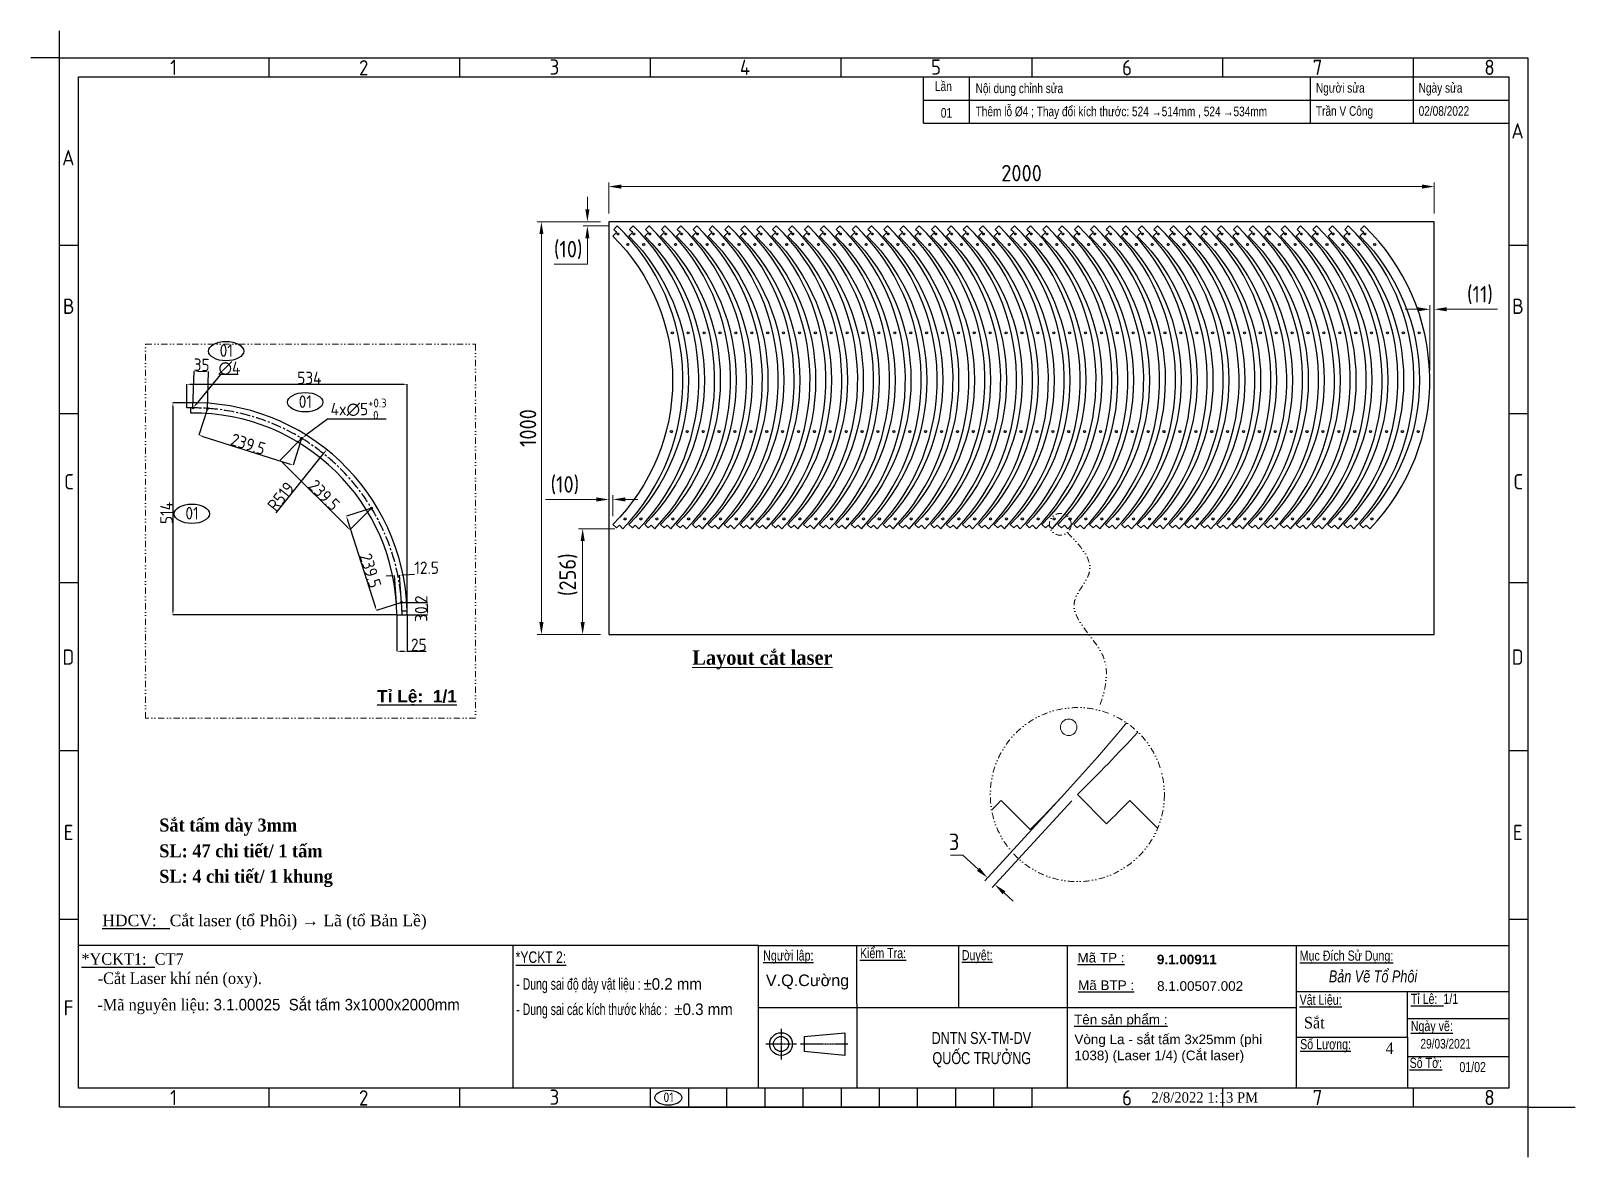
# Model space of a CAD drawing. Header units: millimetres. Extents: x -127318 to -46279, y 54276 to 57025.
# Drawn here: x -86506 to -82765, y 54276 to 57005 of the extents above; entities that cross this region are included whole.
import ezdxf

# ---------------------------------------------------------------- set-up
doc = ezdxf.new("R2010")
doc.units = ezdxf.units.MM
doc.header["$PDMODE"] = 2
for name, pattern in [('CENTER', [2, 1.25, -0.25, 0.25, -0.25]), ('CENTERX2', [4, 2.5, -0.5, 0.5, -0.5]), ('CONTPVMNIL', [0]), ('DIVIDE', [1.25, 0.5, -0.25, 0, -0.25, 0, -0.25])]:
    doc.linetypes.add(name, pattern=pattern)
doc.layers.get('0').update_dxf_attribs({"linetype": 'CONTPVMNIL'})
doc.layers.get('DEFPOINTS').update_dxf_attribs({"color": 6})
for name, color, linetype in [('CENTER', 1, 'CENTERX2'), ('FRAME050', 6, 'Continuous'), ('MAIN', 7, 'Continuous')]:
    doc.layers.add(name, color=color, linetype=linetype)
doc.layers.add('D KT', color=4, linetype='Continuous', lineweight=18)
doc.layers.add('d tam', color=2, linetype='CENTER', lineweight=9)
doc.styles.add('ISOCP', font='isocp')
doc.styles.add('Kich thuoc', font='isocp.shx', dxfattribs={"width": 0.78})
doc.styles.add('SLDTEXTSTYLE0', font='timesi.ttf', dxfattribs={"width": 0.933, "bigfont": 'bigfont'})
doc.styles.add('SLDTEXTSTYLE3', font='TXT', dxfattribs={"width": 0.65, "bigfont": 'bigfont'})
doc.styles.get("Standard").update_dxf_attribs({"font": 'isocp.shx'})
doc.styles.add('style1', font='arial.ttf', dxfattribs={"width": 0.75})
doc.dimstyles.new('dim 20', dxfattribs={"dimscale": 20, "dimtxt": 2.5, "dimasz": 1.5, "dimexe": 0.5, "dimexo": 1, "dimtad": 1, "dimtoh": 1, "dimtxsty": 'ISOCP', "dimcen": 0, "dimclrd": 3, "dimclre": 3, "dimclrt": 7, "dimadec": 0, "dimazin": 0, "dimtfac": 1, "dimtix": 1, "dimtofl": 0, "dimtmove": 0, "dimatfit": 3, "dimfxl": 1, "dimlwd": 5, "dimlwe": 5, "dimarcsym": 0})
doc.dimstyles.new('Dim20$0', dxfattribs={"dimtxt": 20, "dimasz": 10, "dimexe": 0, "dimexo": 0, "dimgap": 0.6, "dimtad": 1, "dimtoh": 1, "dimdsep": 46, "dimtxsty": 'ISOCP', "dimcen": 0, "dimclrd": 3, "dimclre": 3, "dimclrt": 7, "dimadec": 3, "dimazin": 2, "dimtp": 0.05, "dimtm": 0.05, "dimtfac": 0.7, "dimtofl": 0, "dimtmove": 0, "dimatfit": 3, "dimfxl": 1, "dimtolj": 1, "dimarcsym": 0})
doc.dimstyles.new('Dim20$3', dxfattribs={"dimtxt": 20, "dimasz": 10, "dimexe": 0, "dimexo": 0, "dimgap": 0.6, "dimtad": 1, "dimtoh": 1, "dimdsep": 46, "dimtxsty": 'ISOCP', "dimcen": 0, "dimclrd": 3, "dimclre": 3, "dimclrt": 7, "dimadec": 3, "dimazin": 2, "dimtp": 0.05, "dimtm": 0.05, "dimtfac": 0.7, "dimtofl": 0, "dimtmove": 0, "dimatfit": 3, "dimfxl": 1, "dimtolj": 1, "dimarcsym": 0})
doc.dimstyles.new('Dim20$4', dxfattribs={"dimtxt": 20, "dimasz": 10, "dimexe": 0, "dimexo": 0, "dimgap": 0.6, "dimtad": 1, "dimtoh": 1, "dimdsep": 46, "dimtxsty": 'ISOCP', "dimcen": 0, "dimclrd": 3, "dimclre": 3, "dimclrt": 7, "dimadec": 3, "dimazin": 2, "dimtp": 0.05, "dimtm": 0.05, "dimtfac": 0.7, "dimtofl": 0, "dimtmove": 0, "dimatfit": 3, "dimfxl": 1, "dimtolj": 1, "dimarcsym": 0})

# ---------------------------------------------------------------- blocks, each defined once
blk = doc.blocks.new('khung moi')
at = {"layer": 'FRAME050'}
for p, q in [((-261.36, 221.36), (-261.36, 225.32)), ((-221.76, 221.36), (-221.76, 225.32)), ((-182.16, 221.36), (-182.16, 225.32)), ((-142.56, 221.36), (-142.56, 225.32)), ((-102.96, 221.36), (-102.96, 225.32)), ((-63.36, 221.36), (-63.36, 225.32)), ((-23.76, 221.36), (-23.76, 225.32)), ((-300.96, 186.36), (-304.92, 186.36)), ((0, 186.36), (-3.96, 186.36)), ((-300.96, 151.36), (-304.92, 151.36)), ((0, 151.36), (-3.96, 151.36)), ((-304.92, 116.36), (-300.96, 116.36)), ((-3.96, 116.36), (0, 116.36)), ((-300.96, 81.36), (-304.92, 81.36)), ((0, 81.36), (-3.96, 81.36)), ((-300.96, 46.36), (-304.92, 46.36)), ((0, 46.36), (-3.96, 46.36)), ((-261.36, 7.4), (-261.36, 11.36)), ((-221.76, 7.4), (-221.76, 11.36)), ((-182.16, 7.4), (-182.16, 11.36)), ((-174.24, 7.4), (-174.24, 11.36)), ((-166.32, 7.4), (-166.32, 11.36)), ((-158.4, 7.4), (-158.4, 11.36)), ((-150.48, 7.4), (-150.48, 11.36)), ((-142.56, 11.36), (-142.56, 7.4)), ((-134.64, 7.4), (-134.64, 11.36)), ((-126.72, 7.4), (-126.72, 11.36)), ((-118.8, 7.4), (-118.8, 11.36)), ((-110.88, 7.4), (-110.88, 11.36)), ((-102.96, 7.4), (-102.96, 11.36)), ((-63.36, 7.4), (-63.36, 11.36)), ((-23.76, 7.4), (-23.76, 11.36)), ((-182.16, 7.4), (-102.96, 7.4))]:
    blk.add_line(p, q, dxfattribs=at)
at = {"layer": 'MAIN'}
for p, q in [((-304.92, 225.32), (-304.92, 230.92)), ((-304.92, 225.32), (-310.86, 225.32)), ((0, 7.4), (9.82, 7.4)), ((0, 7.4), (0, -3))]:
    blk.add_line(p, q, dxfattribs=at)
at = {"layer": 'MAIN', "color": 7, "linetype": 'Continuous'}
blk.add_lwpolyline([(-300.96, 221.36), (-3.96, 221.36), (-3.96, 11.36), (-300.96, 11.36)], close=True, dxfattribs=at)
at = {"layer": 'FRAME050', "style": 'ISOCP'}
for s, p in [('1', (-281.95, 221.76)), ('2', (-242.72, 221.68)), ('3', (-203.13, 221.83)), ('4', (-163.63, 221.76)), ('5', (-123.93, 221.83)), ('6', (-84.25, 221.69)), ('7', (-44.67, 221.76)), ('8', (-9.03, 221.76)), ('A', (-3.41, 208.57)), ('A', (-304.37, 203)), ('B', (-304.21, 172.14)), ('B', (-3.25, 172.14)), ('C', (-303.97, 135.71)), ('C', (-3.01, 135.71)), ('D', (-304.3, 99.28)), ('D', (-3.34, 99.28)), ('E', (-304.05, 62.84)), ('E', (-3.09, 62.84)), ('F', (-304.05, 26.41)), ('1', (-281.95, 7.8)), ('2', (-242.72, 7.72)), ('3', (-203.13, 7.87)), ('6', (-84.25, 7.73)), ('7', (-44.67, 7.8)), ('8', (-9.03, 7.8))]:
    blk.add_text(s, height=3.17, dxfattribs=at).set_placement(p)
blk = doc.blocks.new('yuiyu')
at = {"layer": 'D KT', "style": 'Kich thuoc', "width": 0.75}
blk.add_attdef('STT', (-17957.6, 19159.1), '', height=2.5, dxfattribs=at)
blk = doc.blocks.new('*D678')
at = {"layer": 'D KT', "color": 3, "lineweight": 5, "ltscale": 3, "transparency": 16777216}
for p, q in [((-85126.2, 56542.4), (-85279.5, 56542.4)), ((-85269.5, 56512.4), (-85269.5, 55572.4)), ((-85126.2, 55542.4), (-85279.5, 55542.4))]:
    blk.add_line(p, q, dxfattribs=at)
at = {"layer": 'D KT', "color": 3, "ltscale": 3, "transparency": 16777216}
for points in [[(-85274.5, 56512.4), (-85264.5, 56512.4), (-85269.5, 56542.4)], [(-85274.5, 55572.4), (-85264.5, 55572.4), (-85269.5, 55542.4)]]:
    blk.add_solid(points, dxfattribs=at)
at = {"layer": 'DEFPOINTS', "color": 0, "ltscale": 3, "transparency": 16777216}
for p in [(-85106.2, 56542.4), (-85269.5, 55542.4), (-85106.2, 55542.4)]:
    blk.add_point(p, dxfattribs=at)
at = {"layer": 'D KT', "color": 7, "ltscale": 3, "transparency": 16777216, "insert": (-85302, 56042.4), "char_height": 40, "attachment_point": 5, "rotation": 90, "style": 'ISOCP'}
blk.add_mtext('1000', dxfattribs=at)
blk = doc.blocks.new('*D673')
at = {"layer": 'D KT', "color": 3, "lineweight": 5, "ltscale": 3, "transparency": 16777216}
for p, q in [((-85106.2, 56562.4), (-85106.2, 56637.6)), ((-85076.2, 56627.6), (-83136.2, 56627.6)), ((-83106.2, 56562.4), (-83106.2, 56637.6))]:
    blk.add_line(p, q, dxfattribs=at)
at = {"layer": 'D KT', "color": 3, "ltscale": 3, "transparency": 16777216}
for points in [[(-85076.2, 56632.6), (-85076.2, 56622.6), (-85106.2, 56627.6)], [(-83136.2, 56632.6), (-83136.2, 56622.6), (-83106.2, 56627.6)]]:
    blk.add_solid(points, dxfattribs=at)
at = {"layer": 'DEFPOINTS', "color": 0, "ltscale": 3, "transparency": 16777216}
for p in [(-83106.2, 56627.6), (-85106.2, 56542.4), (-83106.2, 56542.4)]:
    blk.add_point(p, dxfattribs=at)
at = {"layer": 'D KT', "color": 7, "ltscale": 3, "transparency": 16777216, "insert": (-84106.2, 56660.1), "char_height": 40, "attachment_point": 5, "style": 'ISOCP'}
blk.add_mtext('2000', dxfattribs=at)
blk = doc.blocks.new('*D674')
at = {"color": 3, "lineweight": 5, "transparency": 16777216}
for p, q in [((-85136.2, 55869.4), (-85259.2, 55869.4)), ((-85106.2, 55819.9), (-85106.2, 55879.4)), ((-85096.2, 55829.2), (-85096.2, 55879.4)), ((-85066.2, 55869.4), (-85036.2, 55869.4))]:
    blk.add_line(p, q, dxfattribs=at)
at = {"color": 3, "transparency": 16777216}
for points in [[(-85136.2, 55874.4), (-85136.2, 55864.4), (-85106.2, 55869.4)], [(-85066.2, 55874.4), (-85066.2, 55864.4), (-85096.2, 55869.4)]]:
    blk.add_solid(points, dxfattribs=at)
at = {"layer": 'DEFPOINTS', "color": 0, "transparency": 16777216}
for p in [(-85096.2, 55869.4), (-85106.2, 55799.9), (-85096.2, 55809.2, 0)]:
    blk.add_point(p, dxfattribs=at)
at = {"color": 7, "transparency": 16777216, "insert": (-85212.7, 55903.9), "char_height": 40, "attachment_point": 5, "style": 'ISOCP'}
blk.add_mtext('(10)', dxfattribs=at)
blk = doc.blocks.new('*D675')
at = {"color": 3, "lineweight": 5, "transparency": 16777216}
for p, q in [((-85158.1, 56572.4), (-85158.1, 56602.4)), ((-85126.2, 56542.4), (-85168.1, 56542.4)), ((-85105.6, 56532.2), (-85168.1, 56532.2)), ((-85158.1, 56502.2), (-85158.1, 56439.4)), ((-85158.1, 56439.4), (-85238.6, 56439.4))]:
    blk.add_line(p, q, dxfattribs=at)
at = {"color": 3, "transparency": 16777216}
for points in [[(-85163.1, 56572.4), (-85153.1, 56572.4), (-85158.1, 56542.4)], [(-85163.1, 56502.2), (-85153.1, 56502.2), (-85158.1, 56532.2)]]:
    blk.add_solid(points, dxfattribs=at)
at = {"layer": 'DEFPOINTS', "color": 0, "transparency": 16777216}
for p in [(-85158.1, 56532.2), (-85106.2, 56542.4), (-85085.6, 56532.2, 0)]:
    blk.add_point(p, dxfattribs=at)
at = {"color": 7, "transparency": 16777216, "insert": (-85204.6, 56473.9), "char_height": 40, "attachment_point": 5, "style": 'ISOCP'}
blk.add_mtext('(10)', dxfattribs=at)
blk = doc.blocks.new('*D676')
at = {"color": 3, "lineweight": 5, "ltscale": 3, "transparency": 16777216}
for p, q in [((-83147.1, 56330.2), (-83177.1, 56330.2)), ((-83117.1, 56182), (-83117.1, 56340.2)), ((-83106.2, 56264.9), (-83106.2, 56340.2)), ((-83076.2, 56330.2), (-82953.3, 56330.2))]:
    blk.add_line(p, q, dxfattribs=at)
at = {"color": 3, "ltscale": 3, "transparency": 16777216}
for points in [[(-83147.1, 56335.2), (-83147.1, 56325.2), (-83117.1, 56330.2)], [(-83076.2, 56335.2), (-83076.2, 56325.2), (-83106.2, 56330.2)]]:
    blk.add_solid(points, dxfattribs=at)
at = {"layer": 'DEFPOINTS', "color": 0, "ltscale": 3, "transparency": 16777216}
for p in [(-83106.2, 56330.2), (-83106.2, 56244.9), (-83117.1, 56162, 0)]:
    blk.add_point(p, dxfattribs=at)
at = {"color": 7, "ltscale": 3, "transparency": 16777216, "insert": (-82995.7, 56364.7), "char_height": 40, "attachment_point": 5, "style": 'ISOCP'}
blk.add_mtext('(11)', dxfattribs=at)
blk = doc.blocks.new('*D677')
at = {"color": 3, "lineweight": 5, "ltscale": 3, "transparency": 16777216}
for p, q in [((-85091.6, 55798.5), (-85179.6, 55798.5)), ((-85169.6, 55572.4), (-85169.6, 55768.5)), ((-85126.2, 55542.4), (-85179.6, 55542.4))]:
    blk.add_line(p, q, dxfattribs=at)
at = {"color": 3, "ltscale": 3, "transparency": 16777216}
for points in [[(-85174.6, 55768.5), (-85164.6, 55768.5), (-85169.6, 55798.5)], [(-85174.6, 55572.4), (-85164.6, 55572.4), (-85169.6, 55542.4)]]:
    blk.add_solid(points, dxfattribs=at)
at = {"layer": 'DEFPOINTS', "color": 0, "ltscale": 3, "transparency": 16777216}
for p in [(-85169.6, 55798.5), (-85071.6, 55798.5, 0), (-85106.2, 55542.4)]:
    blk.add_point(p, dxfattribs=at)
at = {"color": 7, "ltscale": 3, "transparency": 16777216, "insert": (-85204.1, 55687), "char_height": 40, "attachment_point": 5, "rotation": 90, "style": 'ISOCP'}
blk.add_mtext('(256)', dxfattribs=at)
blk = doc.blocks.new('la040822')
at = {"ltscale": 30}
for points in [[(875.2, 896.4), (866.5, 887.7, -0.004936), (873.6, 880.7), (864.8, 871.8, -0.414214), (871.8, 173.2), (880.5, 164.5), (887.6, 171.6), (896.4, 162.8, 0.414214)], [(875.7, 878.5, -1), (878.5, 875.7, -1)], [(899.3, 853.3, -1), (902.8, 849.8, -1)], [(1009.4, 640.6, -1), (1012.9, 637.1, -1)], [(1012.9, 397.6, -1), (1009.4, 401.1, -1)], [(902.9, 184.8, -1), (899.4, 188.3, -1)]]:
    blk.add_lwpolyline(points, format="xyb", close=True, dxfattribs=at)
at = {"lineweight": 18, "ltscale": 30}
blk.add_circle((901, 851.5), 2.5, dxfattribs=at)
blk = doc.blocks.new('*D679')
at = {"color": 3, "lineweight": -2, "ltscale": 30, "transparency": 16777216}
for p, q in [((-86128.7, 56103.5), (-86128.7, 56148.4)), ((-86118.7, 56148.4), (-85604.7, 56148.4)), ((-85594.7, 55589.7), (-85594.7, 56148.4))]:
    blk.add_line(p, q, dxfattribs=at)
at = {"color": 3, "ltscale": 30, "transparency": 16777216}
for points in [[(-86118.7, 56150.1), (-86118.7, 56146.8), (-86128.7, 56148.4)], [(-85604.7, 56150.1), (-85604.7, 56146.8), (-85594.7, 56148.4)]]:
    blk.add_solid(points, dxfattribs=at)
at = {"layer": 'DEFPOINTS', "color": 0, "ltscale": 30, "transparency": 16777216}
for p in [(-85594.7, 56148.4), (-86128.7, 56103.5), (-85594.7, 55589.7)]:
    blk.add_point(p, dxfattribs=at)
at = {"color": 7, "ltscale": 30, "transparency": 16777216, "insert": (-85831.7, 56164), "char_height": 30, "attachment_point": 5, "style": 'ISOCP'}
blk.add_mtext('\\A1;534', dxfattribs=at)
blk = doc.blocks.new('*D680')
at = {"color": 3, "lineweight": -2, "ltscale": 30, "transparency": 16777216}
for p, q in [((-86118.7, 56103.7), (-86162.3, 56103.7)), ((-86162.3, 56093.7), (-86162.3, 55599.7)), ((-85619.7, 55589.7), (-86162.3, 55589.7))]:
    blk.add_line(p, q, dxfattribs=at)
at = {"color": 3, "ltscale": 30, "transparency": 16777216}
for points in [[(-86163.9, 56093.7), (-86160.6, 56093.7), (-86162.3, 56103.7)], [(-86163.9, 55599.7), (-86160.6, 55599.7), (-86162.3, 55589.7)]]:
    blk.add_solid(points, dxfattribs=at)
at = {"layer": 'DEFPOINTS', "color": 0, "ltscale": 30, "transparency": 16777216}
for p in [(-86118.7, 56103.7), (-86162.3, 55589.7), (-85619.7, 55589.7)]:
    blk.add_point(p, dxfattribs=at)
at = {"color": 7, "ltscale": 30, "transparency": 16777216, "insert": (-86177.9, 55836.7), "char_height": 30, "attachment_point": 5, "rotation": 90, "style": 'ISOCP'}
blk.add_mtext('\\A1;514', dxfattribs=at)
blk = doc.blocks.new('*D681')
at = {"color": 3, "lineweight": -2, "ltscale": 30, "transparency": 16777216}
for p, q in [((-86078.7, 56090), (-86099.3, 56025.1)), ((-86089.8, 56022.1), (-85880.6, 55955.6)), ((-85850.4, 56017.4), (-85871.1, 55952.5))]:
    blk.add_line(p, q, dxfattribs=at)
at = {"color": 3, "ltscale": 30, "transparency": 16777216}
for points in [[(-86089.3, 56023.7), (-86090.3, 56020.5), (-86099.3, 56025.1)], [(-85880.1, 55957.2), (-85881.1, 55954), (-85871.1, 55952.5)]]:
    blk.add_solid(points, dxfattribs=at)
at = {"layer": 'DEFPOINTS', "color": 0, "ltscale": 30, "transparency": 16777216}
for p in [(-86078.7, 56090), (-85850.4, 56017.4), (-85871.1, 55952.5)]:
    blk.add_point(p, dxfattribs=at)
at = {"color": 7, "ltscale": 30, "transparency": 16777216, "insert": (-85980, 56003.5), "char_height": 30, "attachment_point": 5, "rotation": 342.3613, "style": 'ISOCP'}
blk.add_mtext('\\A1;239.5', dxfattribs=at)
blk = doc.blocks.new('*D682')
at = {"color": 3, "lineweight": -2, "ltscale": 30, "transparency": 16777216}
for p, q in [((-85850.4, 56017.4), (-85902.8, 55965)), ((-85895.7, 55957.9), (-85740.5, 55802.7)), ((-85681.1, 55848.1), (-85733.4, 55795.7))]:
    blk.add_line(p, q, dxfattribs=at)
at = {"color": 3, "ltscale": 30, "transparency": 16777216}
for points in [[(-85894.6, 55959.1), (-85896.9, 55956.8), (-85902.8, 55965)], [(-85739.3, 55803.9), (-85741.7, 55801.6), (-85733.4, 55795.7)]]:
    blk.add_solid(points, dxfattribs=at)
at = {"layer": 'DEFPOINTS', "color": 0, "ltscale": 30, "transparency": 16777216}
for p in [(-85850.4, 56017.4), (-85681.1, 55848.1), (-85733.4, 55795.7)]:
    blk.add_point(p, dxfattribs=at)
at = {"color": 7, "ltscale": 30, "transparency": 16777216, "insert": (-85795.8, 55880.1), "char_height": 30, "attachment_point": 5, "rotation": 315.0086, "style": 'ISOCP'}
blk.add_mtext('\\A1;239.5', dxfattribs=at)
blk = doc.blocks.new('*D683')
at = {"color": 3, "lineweight": -2, "ltscale": 30, "transparency": 16777216}
for p, q in [((-85681.1, 55848.1), (-85741.9, 55828.7)), ((-85738.9, 55819.2), (-85672.3, 55610)), ((-85608.4, 55619.8), (-85669.2, 55600.5))]:
    blk.add_line(p, q, dxfattribs=at)
at = {"color": 3, "ltscale": 30, "transparency": 16777216}
for points in [[(-85737.3, 55819.7), (-85740.4, 55818.7), (-85741.9, 55828.7)], [(-85670.7, 55610.5), (-85673.9, 55609.5), (-85669.2, 55600.5)]]:
    blk.add_solid(points, dxfattribs=at)
at = {"layer": 'DEFPOINTS', "color": 0, "ltscale": 30, "transparency": 16777216}
for p in [(-85681.1, 55848.1), (-85669.2, 55600.5), (-85608.4, 55619.8)]:
    blk.add_point(p, dxfattribs=at)
at = {"color": 7, "ltscale": 30, "transparency": 16777216, "insert": (-85683.6, 55697), "char_height": 30, "attachment_point": 5, "rotation": 287.656, "style": 'ISOCP'}
blk.add_mtext('\\A1;239.5', dxfattribs=at)
blk = doc.blocks.new('*D684')
at = {"color": 3, "lineweight": -2, "ltscale": 30, "transparency": 16777216}
blk.add_line((-85911.9, 55837.2), (-85795.9, 55982.3), dxfattribs=at)
at = {"color": 3, "ltscale": 30, "transparency": 16777216}
blk.add_solid([(-85797.2, 55983.3), (-85794.6, 55981.2), (-85789.6, 55990.1)], dxfattribs=at)
at = {"layer": 'DEFPOINTS', "color": 0, "ltscale": 30, "transparency": 16777216}
for p in [(-85789.6, 55990.1), (-86113.7, 55584.7)]:
    blk.add_point(p, dxfattribs=at)
at = {"color": 7, "ltscale": 30, "transparency": 16777216, "insert": (-85900.5, 55876.4), "char_height": 30, "attachment_point": 5, "rotation": 51.3636, "style": 'ISOCP'}
blk.add_mtext('\\A1;R519', dxfattribs=at)
blk = doc.blocks.new('*D685')
at = {"color": 3, "lineweight": -2, "ltscale": 30, "transparency": 16777216}
for p, q in [((-85635.4, 55684.2), (-85645.4, 55683.5)), ((-85620.9, 55619), (-85625.5, 55684.9)), ((-85608.4, 55619.8), (-85613, 55685.8)), ((-85603, 55686.5), (-85577.3, 55688.3))]:
    blk.add_line(p, q, dxfattribs=at)
at = {"color": 3, "ltscale": 30, "transparency": 16777216}
for points in [[(-85635.6, 55685.9), (-85635.3, 55682.6), (-85625.5, 55684.9)], [(-85603.1, 55688.1), (-85602.9, 55684.8), (-85613, 55685.8)]]:
    blk.add_solid(points, dxfattribs=at)
at = {"layer": 'DEFPOINTS', "color": 0, "ltscale": 30, "transparency": 16777216}
for p in [(-85625.5, 55684.9), (-85620.9, 55619), (-85608.4, 55619.8)]:
    blk.add_point(p, dxfattribs=at)
at = {"color": 7, "ltscale": 30, "transparency": 16777216, "insert": (-85547.6, 55703.9), "char_height": 30, "attachment_point": 5, "style": 'ISOCP'}
blk.add_mtext('\\A1;12.5', dxfattribs=at)
blk = doc.blocks.new('*D686')
at = {"color": 3, "lineweight": -2, "ltscale": 30, "transparency": 16777216}
for p, q in [((-85787.5, 56064), (-85840.4, 56024.8)), ((-85645.7, 56064), (-85787.5, 56064))]:
    blk.add_line(p, q, dxfattribs=at)
at = {"color": 3, "ltscale": 30, "transparency": 16777216}
blk.add_solid([(-85841.4, 56026.2), (-85839.4, 56023.5), (-85848.4, 56018.9)], dxfattribs=at)
at = {"layer": 'DEFPOINTS', "color": 0, "ltscale": 30, "transparency": 16777216}
for p in [(-85852.4, 56015.9), (-85848.4, 56018.9)]:
    blk.add_point(p, dxfattribs=at)
at = {"color": 7, "ltscale": 30, "transparency": 16777216, "insert": (-85712.4, 56088.4), "char_height": 30, "attachment_point": 5, "style": 'ISOCP'}
blk.add_mtext('\\A1;4x∅5{\\H21;\\S+0.3^  0;}', dxfattribs=at)
blk = doc.blocks.new('*D687')
at = {"color": 3, "lineweight": -2, "ltscale": 30, "transparency": 16777216}
for p, q in [((-85608.4, 55619.8), (-85545.3, 55619.8)), ((-85545.3, 55599.7), (-85545.3, 55609.8)), ((-85607.4, 55589.7), (-85545.3, 55589.7))]:
    blk.add_line(p, q, dxfattribs=at)
at = {"color": 3, "ltscale": 30, "transparency": 16777216}
for points in [[(-85546.9, 55609.8), (-85543.6, 55609.8), (-85545.3, 55619.8)], [(-85546.9, 55599.7), (-85543.6, 55599.7), (-85545.3, 55589.7)]]:
    blk.add_solid(points, dxfattribs=at)
at = {"layer": 'DEFPOINTS', "color": 0, "ltscale": 30, "transparency": 16777216}
for p in [(-85608.4, 55619.8), (-85545.3, 55619.8), (-85607.4, 55589.7)]:
    blk.add_point(p, dxfattribs=at)
at = {"color": 7, "ltscale": 30, "transparency": 16777216, "insert": (-85560.9, 55604.8), "char_height": 30, "attachment_point": 5, "rotation": 90, "style": 'ISOCP'}
blk.add_mtext('\\A1;30.2', dxfattribs=at)
blk = doc.blocks.new('*D688')
at = {"color": 3, "lineweight": 5, "ltscale": 30, "transparency": 16777216}
for p, q in [((-84002.5, 55155.9), (-84195.5, 54945.4)), ((-83984.6, 55139.5), (-84177.6, 54929)), ((-84248.3, 55007.3), (-84278.4, 55007.3)), ((-84210.9, 54973.1), (-84248.3, 55007.3)), ((-84148.7, 54916.1), (-84126.6, 54895.8))]:
    blk.add_line(p, q, dxfattribs=at)
at = {"color": 3, "ltscale": 30, "transparency": 16777216}
for points in [[(-84207.5, 54976.8), (-84214.3, 54969.4), (-84188.8, 54952.8)], [(-84145.4, 54919.8), (-84152.1, 54912.4), (-84170.9, 54936.4)]]:
    blk.add_solid(points, dxfattribs=at)
at = {"layer": 'DEFPOINTS', "color": 0, "ltscale": 30, "transparency": 16777216}
for p in [(-83989, 55170.7), (-83971.1, 55154.2), (-84188.8, 54952.8)]:
    blk.add_point(p, dxfattribs=at)
at = {"color": 7, "ltscale": 30, "transparency": 16777216, "insert": (-84269.6, 55039.8), "char_height": 40, "attachment_point": 5, "style": 'ISOCP'}
blk.add_mtext('3', dxfattribs=at)
blk = doc.blocks.new('*D778')
at = {"color": 3, "lineweight": -2, "ltscale": 30, "transparency": 16777216}
for p, q in [((-85619.7, 55589.7), (-85619.7, 55501.5)), ((-85594.7, 55589.7), (-85594.7, 55501.5)), ((-85609.7, 55501.5), (-85604.7, 55501.5)), ((-85594.7, 55501.5), (-85548.5, 55501.5))]:
    blk.add_line(p, q, dxfattribs=at)
at = {"color": 3, "ltscale": 30, "transparency": 16777216}
for points in [[(-85609.7, 55503.2), (-85609.7, 55499.8), (-85619.7, 55501.5)], [(-85604.7, 55503.2), (-85604.7, 55499.8), (-85594.7, 55501.5)]]:
    blk.add_solid(points, dxfattribs=at)
at = {"layer": 'DEFPOINTS', "color": 0, "ltscale": 30, "transparency": 16777216}
for p in [(-85619.7, 55589.7), (-85594.7, 55589.7), (-85594.7, 55501.5)]:
    blk.add_point(p, dxfattribs=at)
at = {"color": 7, "ltscale": 30, "transparency": 16777216, "insert": (-85566.6, 55517.1), "char_height": 30, "attachment_point": 5, "style": 'ISOCP'}
blk.add_mtext('\\A1;25', dxfattribs=at)
blk = doc.blocks.new('*D779')
at = {"color": 3, "lineweight": -2, "ltscale": 30, "transparency": 16777216}
for p, q in [((-86047, 56171.9), (-86106, 56100.4)), ((-86004.4, 56171.9), (-86047, 56171.9))]:
    blk.add_line(p, q, dxfattribs=at)
at = {"color": 3, "ltscale": 30, "transparency": 16777216}
blk.add_solid([(-86107.3, 56101.5), (-86104.8, 56099.3), (-86112.4, 56092.7)], dxfattribs=at)
at = {"layer": 'DEFPOINTS', "color": 0, "ltscale": 30, "transparency": 16777216}
for p in [(-86115, 56089.6), (-86112.4, 56092.7)]:
    blk.add_point(p, dxfattribs=at)
at = {"color": 7, "ltscale": 30, "transparency": 16777216, "insert": (-86025.4, 56187.5), "char_height": 30, "attachment_point": 5, "style": 'ISOCP'}
blk.add_mtext('\\A1;∅4', dxfattribs=at)
blk = doc.blocks.new('*D780')
at = {"color": 3, "lineweight": -2, "ltscale": 30, "transparency": 16777216}
for p, q in [((-86113.7, 56091.2), (-86110.7, 56180.6)), ((-86100.7, 56180.3), (-86085.7, 56179.8)), ((-86078.7, 56090), (-86075.7, 56179.4))]:
    blk.add_line(p, q, dxfattribs=at)
at = {"color": 3, "ltscale": 30, "transparency": 16777216}
for points in [[(-86100.6, 56181.9), (-86100.7, 56178.6), (-86110.7, 56180.6)], [(-86085.6, 56181.4), (-86085.7, 56178.1), (-86075.7, 56179.4)]]:
    blk.add_solid(points, dxfattribs=at)
at = {"layer": 'DEFPOINTS', "color": 0, "ltscale": 30, "transparency": 16777216}
for p in [(-86075.7, 56179.4), (-86113.7, 56091.2), (-86078.7, 56090)]:
    blk.add_point(p, dxfattribs=at)
at = {"color": 7, "ltscale": 30, "transparency": 16777216, "insert": (-86092.7, 56195.6), "char_height": 30, "attachment_point": 5, "rotation": 358.0769, "style": 'ISOCP'}
blk.add_mtext('\\A1;35', dxfattribs=at)

msp = doc.modelspace()

# ---------------------------------------------------------------- linework, layer by layer
at = {"ltscale": 30}
for p, q in [((-86128.688, 56091.161), (-86128.688, 56103.469)), ((-86118.688, 56078.661), (-86118.688, 56091.161)), ((-85607.41, 55599.686), (-85594.904, 55599.686)), ((-85607.41, 55599.686), (-85607.41, 55589.686)), ((-85619.713, 55589.686), (-85607.41, 55589.686))]:
    msp.add_line(p, q, dxfattribs=at)
at = {"lineweight": 18, "ltscale": 30}
for p, q in [((-83971.094, 55154.213), (-83900.38, 55083.498)), ((-84155.811, 55140.067), (-84085.097, 55069.353)), ((-83843.811, 55140.067), (-83776.567, 55072.823))]:
    msp.add_line(p, q, dxfattribs=at)
for p, q in [((-84743.173, 54788.554), (-86390.917, 54788.554)), ((-85338.727, 54788.554), (-85338.727, 54443.303)), ((-84258.946, 54788.554), (-84258.946, 54638.023)), ((-83440.079, 54677.107), (-83440.079, 54788.554)), ((-84743.173, 54638.023), (-83994.686, 54638.023)), ((-84505.226, 54647.594), (-84505.226, 54443.303)), ((-83171.277, 54611.457), (-82925.917, 54611.457)), ((-83171.277, 54519.957), (-82925.917, 54519.957))]:
    msp.add_line(p, q)
at = {"linetype": 'ByBlock'}
msp.add_line((-83171.277, 54566.503), (-83171.277, 54443.303), dxfattribs=at)
at = {"ltscale": 3}
msp.add_lwpolyline([(-83106.231, 55542.417), (-83106.231, 56542.417), (-85106.231, 56542.417), (-85106.231, 55542.417)], close=True, dxfattribs=at)
at = {"ltscale": 30}
for centre, radius in [((-86113.688, 56091.15), 2), ((-86078.688, 56089.975), 2.5), ((-85850.438, 56017.4), 2.5), ((-85681.053, 55848.066), 2.5), ((-85608.409, 55619.838), 2.5)]:
    msp.add_circle(centre, radius, dxfattribs=at)
at = {"lineweight": 18, "ltscale": 30}
msp.add_circle((-83992.014, 55317.402), 20, dxfattribs=at)
at = {"ltscale": 30}
for centre, radius, start, end in [((-86113.688, 55584.686), 519, 1.656178, 91.656178), ((-86123.688, 55584.686), 506.5, 89.434386, 90.565614), ((-86113.688, 55584.686), 494, 0.579927, 90.579927)]:
    msp.add_arc(centre, radius, start, end, dxfattribs=at)
at = {"lineweight": 18, "ltscale": 30}
for centre, radius, start, end in [((-87049.153, 57976.84), 4152, 315.551991, 320.361023), ((-86737.153, 57976.84), 3952, 314.420073, 317.47757), ((-87049.153, 57976.84), 4052, 315.106301, 315.565614), ((-86737.153, 57976.84), 4052, 314.434386, 315.565614)]:
    msp.add_arc(centre, radius, start, end, dxfattribs=at)
at = {"color": 1}
for centre in [(-86033.39, 56228.806), (-85841.854, 56105.002), (-86116.382, 55834.664)]:
    msp.add_ellipse(centre, major_axis=(-42.627, 0), ratio=0.55171628, dxfattribs=at)
msp.add_ellipse((-84961.868, 54419.667), major_axis=(-32.79, 0), ratio=0.55171628)
at = {"layer": 'CENTER'}
for p, q in [((-84688.914, 54586.432), (-84688.914, 54512.64)), ((-84651.628, 54549.782), (-84726.201, 54549.782)), ((-84527.484, 54549.782), (-84642.818, 54549.782))]:
    msp.add_line(p, q, dxfattribs=at)
at = {"layer": 'CENTER', "ltscale": 10}
msp.add_arc((-86113.688, 55584.686), 506.5, 1.697063, 90.565614, dxfattribs=at)
at = {"layer": 'd tam', "linetype": 'DIVIDE', "ltscale": 30}
msp.add_lwpolyline([(-86228.466, 56245.4), (-85429.218, 56245.4), (-85429.218, 55339.232), (-86228.466, 55339.232)], close=True, dxfattribs=at)
for centre, radius in [((-84012.385, 55809.082, 0), 26.358), ((-83971.094, 55154.213), 210.867)]:
    msp.add_circle(centre, radius, dxfattribs=at)
msp.add_open_spline([(-83995.057, 55789.219, 0), (-83964.737, 55757.443, 0), (-83912.789, 55703), (-84020.142, 55600.696), (-83875.081, 55499.056), (-83905.772, 55402.858), (-83919.842, 55358.756)], degree=3, knots=[0, 0, 0, 0, 109.70701845, 187.96635607, 340.77653774, 470.13361177, 470.13361177, 470.13361177, 470.13361177], dxfattribs=at)
at = {"layer": 'DEFPOINTS'}
msp.add_lwpolyline([(-86437.117, 56939.503), (-82879.717, 56939.503), (-82879.717, 54397.103), (-86437.117, 54397.103)], close=True, dxfattribs=at)
at = {"layer": 'MAIN'}
for p, q in [((-84344.14, 56837.303), (-84344.14, 56893.303)), ((-84232.14, 56837.303), (-84232.14, 56893.303)), ((-83405.818, 56837.303), (-83405.818, 56893.303)), ((-83156.917, 56837.303), (-83156.917, 56893.303)), ((-84344.14, 56837.303), (-82925.917, 56837.303)), ((-84344.14, 56781.303), (-84344.14, 56837.303)), ((-84232.14, 56781.303), (-84232.14, 56837.303)), ((-83405.818, 56781.303), (-83405.818, 56837.303)), ((-83156.917, 56781.303), (-83156.917, 56837.303)), ((-84344.14, 56781.303), (-82925.917, 56781.303)), ((-84743.173, 54788.554), (-82925.917, 54788.554)), ((-84743.173, 54443.303), (-84743.173, 54788.554)), ((-84505.226, 54647.594), (-84505.226, 54788.554)), ((-83994.686, 54443.303), (-83994.686, 54788.554)), ((-83440.78, 54677.107), (-82925.917, 54677.107)), ((-83440.079, 54443.303), (-83440.079, 54677.107)), ((-83171.277, 54566.503), (-83171.277, 54677.107)), ((-83994.686, 54638.023), (-83440.079, 54638.023)), ((-84632.974, 54568.078), (-84534.649, 54577.225)), ((-84632.974, 54568.078), (-84632.974, 54531.487)), ((-84534.649, 54577.225), (-84534.649, 54522.34)), ((-83440.079, 54566.503), (-83171.277, 54566.503)), ((-83157.854, 54566.503), (-83157.365, 54566.503)), ((-84534.649, 54522.34), (-84632.974, 54531.487))]:
    msp.add_line(p, q, dxfattribs=at)
for radius in [27.443, 18.295]:
    msp.add_circle((-84688.914, 54549.782), radius, dxfattribs=at)

# ---------------------------------------------------------------- block references
at = {"xscale": 11.66666666666667, "yscale": 11.66666666666667, "zscale": 11.66666666666667}
msp.add_blockref('khung moi', (-82879.717, 54310.723), dxfattribs=at)
at = {"ltscale": 30, "rotation": 359.4200733013603}
for p in [(-85969.839, 55644.708, 0), (-85931.339, 55644.708, 0), (-85892.839, 55644.708, 0), (-85854.339, 55644.708, 0), (-85815.839, 55644.708, 0), (-85777.339, 55644.708, 0), (-85738.839, 55644.708, 0), (-85700.339, 55644.708, 0), (-85661.839, 55644.708, 0), (-85623.339, 55644.708, 0), (-85584.839, 55644.708, 0), (-85546.339, 55644.708, 0), (-85507.839, 55644.708, 0), (-85469.339, 55644.708, 0), (-85430.839, 55644.708, 0), (-85392.339, 55644.708, 0), (-85353.839, 55644.708, 0), (-85315.339, 55644.708, 0), (-85276.839, 55644.708, 0), (-85238.339, 55644.708, 0), (-85199.839, 55644.708, 0), (-85161.339, 55644.708, 0), (-85122.839, 55644.708, 0), (-85084.339, 55644.708, 0), (-85045.839, 55644.708, 0), (-85007.339, 55644.708, 0), (-84968.839, 55644.708, 0), (-84930.339, 55644.708, 0), (-84891.839, 55644.708, 0), (-84853.339, 55644.708, 0), (-84814.839, 55644.708, 0), (-84776.339, 55644.708, 0), (-84737.839, 55644.708, 0), (-84699.339, 55644.708, 0), (-84660.839, 55644.708, 0), (-84622.339, 55644.708, 0), (-84583.839, 55644.708, 0), (-84545.339, 55644.708, 0), (-84506.839, 55644.708, 0), (-84468.339, 55644.708, 0), (-84429.839, 55644.708, 0), (-84391.339, 55644.708, 0), (-84352.839, 55644.708, 0), (-84314.339, 55644.708, 0), (-84275.839, 55644.708, 0), (-84237.339, 55644.708, 0), (-84198.839, 55644.708, 0), (-84160.339, 55644.708, 0)]:
    msp.add_blockref('la040822', p, dxfattribs=at)
at = {"layer": 'D KT'}
ref = msp.add_blockref('yuiyu', (-30669.164, -1399.001), dxfattribs=dict(at, xscale=2.916666666666667, yscale=2.916666666666667, zscale=2.916666666666667))
ref.add_attrib('STT', '01/02', (-83045.41, 54481.783), dxfattribs={"height": 24.5, "style": 'style1', "width": 0.75})

# ---------------------------------------------------------------- texts
at = {"attachment_point": 1}
for s, insert, char_height, style in [('Lần', (-84315.946, 56882.258), 23.3333, 'style1'), ('Nội dung chỉnh sửa', (-84217.539, 56877.354), 23.33333, 'style1'), ('Người sửa ', (-83393.078, 56878.381), 23.3333, 'style1'), ('Ngày sửa ', (-83144.177, 56878.381), 23.3333, 'style1'), ('01', (-84301.875, 56817.924), 23.3333, 'style1'), ('02/08/2022', (-83144.177, 56822.381), 23.3333, 'style1'), ('{\\LNgười lập:}', (-84732.093, 54776.824), 24.64, 'style1'), ('{\\LKiểm Tra:}', (-84497.741, 54782.519), 24.64, 'style1'), ('{\\LDuyệt:}', (-84250.954, 54777.484), 24.64, 'style1'), ('{\\LMục Đích Sử Dụng:}', (-83432.419, 54776.351), 24.64, 'style1'), ('{\\LVật Liệu:}', (-83432.566, 54669.443), 24.64, 'style1'), ('{\\fTimes New Roman|b0|i0|c0|p18;Sắt}', (-83422.022, 54615.597), 28, 'SLDTEXTSTYLE0'), ('{\\LNgày vẽ:}', (-83163.195, 54605.855), 24.64, 'style1'), ('{\\LSố Lượng:}', (-83431.306, 54561.722), 24.64, 'style1'), ('29/03/2021', (-83139.775, 54562.198), 23.3333, 'style1'), ('{\\LSố Tờ:} ', (-83166.115, 54516.541), 24.64, 'style1')]:
    msp.add_mtext(s, dxfattribs=dict(at, insert=insert, char_height=char_height, style=style))
for s, insert, char_height, width, style in [('Thêm lỗ %%C4 ; Thay đổi kích thước: 524 →514mm , 524 →534mm', (-84217.539, 56821.354), 23.33333, 766.3313, 'style1'), ('Trần V Công', (-83393.078, 56822.381), 23.33333, 209.31544, 'style1'), ('{\\fTimes New Roman|b0|i0|c0|p18;\\W1;\\LHDCV:\\l   Cắt laser (tổ Phôi) → Lã (tổ Bản Lề)}', (-86333.294, 54863.282), 28, 968.26273, 'SLDTEXTSTYLE0'), ('{\\L*YCKT 2:}', (-85331.84, 54774.367), 28, 338.00853, 'style1'), ('{\\fTimes New Roman|b0|i0|c0|p18;\\L*YCKT1:\\l  CT7 \\W0.933;\\P    -Cắt Laser khí nén (oxy).}', (-86384.029, 54769.934), 28, 968.26273, 'SLDTEXTSTYLE0'), ('{\\fArial|b0|i0|c0|p34;\\W1;V.Q.Cường}', (-84725.639, 54718.196), 28, 1354.54923, 'SLDTEXTSTYLE0'), ('{\\fTimes New Roman|b0|i0|c0|p18;-\\W0.933;Mã nguyên liệu:\\W0.93; \\fArial|b0|i0|c0|p34;3.1.00025  Sắt tấm 3x1000x2000mm}', (-86345.325, 54659.263), 28, 988.07433, 'SLDTEXTSTYLE0'), ('{\\LTỉ Lệ:}  1/1', (-83163.17, 54671.648), 24.64, 269.06487, 'style1'), ('\\pi366.6447;DNTN SX-TM-DV\\P\\pi368.60667;QUỐC TRƯỞNG', (-84690.807, 54578.961), 29.16667, 761.30241, 'style1'), ('\\pxqc;{\\fTimes New Roman|b0|i0|c0|p18;4}', (-83217.887, 54553.69), 28, 6.86574, 'SLDTEXTSTYLE0')]:
    msp.add_mtext(s, dxfattribs=dict(at, insert=insert, char_height=char_height, width=width, style=style))
at = {"color": 1, "char_height": 30.3333, "width": 31.86149, "attachment_point": 1}
for insert in [(-86049.057, 56245.4), (-85857.52, 56121.596), (-86132.049, 55851.258)]:
    msp.add_mtext('01', dxfattribs=dict(at, insert=insert))
at = {"attachment_point": 1}
for s, insert, char_height, width in [('{\\fArial|b1|i0|c0|p34;\\LTỉ Lệ:  1/1}', (-85667.695, 55407.409), 30, 269.06487), ('\\A1;{\\fArial|b0|i0|c0|p34;Vòng La - sắt tấm 3x25mm (phi 1038) (Laser 1/4)\\A0; (Cắt laser)}', (-83978.136, 54572.828), 23.33333, 497.29532), ('01', (-84973.919, 54432.431), 23.3333, 24.50884)]:
    msp.add_mtext(s, dxfattribs=dict(at, insert=insert, char_height=char_height, width=width))
at = {"color": 0, "attachment_point": 1}
for s, insert, char_height, width, style in [('{\\fArial|b0|i0|c0|p34;\\W1;\\L\\C256;Mã TP :}', (-83970.799, 54770.773), 23.33333, 162.09854, 'SLDTEXTSTYLE3'), ('{\\fArial|b1|i0|c0|p34;\\W1;\\C256;9.1.00911}', (-83778.387, 54766.442), 23.33333, 162.09854, 'SLDTEXTSTYLE3'), ('{\\fArial|b0|i0|c0|p34; - Dung sai độ dày vật liệu : \\W0.933;%%P0.2 mm}', (-85337.451, 54709.349), 28, 940.18245, 'SLDTEXTSTYLE3'), ('{\\fArial|b0|i0|c0|p34;\\W1;\\L\\C256;Mã BTP :}', (-83969.302, 54703.976), 23.33333, 162.09854, 'SLDTEXTSTYLE3'), ('{\\W1;\\C256;8.1.00507.002}', (-83777.817, 54702.042), 23.33333, 154.58954, 'style1'), ('{\\fArial|b0|i0|c0|p34; - Dung sai các kích thước khác : \\W0.933; %%P0.3 mm}', (-85337.451, 54648.058), 28, 940.18245, 'SLDTEXTSTYLE3'), ('{\\fArial|b0|i0|c0|p34;\\W1;\\L\\C256;Tên sản phẩm :}', (-83979.054, 54620.951), 23.33333, 237.48826, 'SLDTEXTSTYLE3')]:
    msp.add_mtext(s, dxfattribs=dict(at, insert=insert, char_height=char_height, width=width, style=style))
at = {"layer": 'D KT', "ltscale": 3, "width": 2317.34455, "attachment_point": 1, "style": 'SLDTEXTSTYLE0'}
for s, insert, char_height in [('{\\fTimes New Roman|b1|i0|c0|p18;\\LLayout cắt laser}', (-84903.875, 55503.856), 35), ('{\\fTimes New Roman|b1|i0|c0|p18;Sắt tấm dày 3mm}', (-86195.467, 55096.151), 31.5), ('{\\fTimes New Roman|b1|i0|c0|p18;SL: 47 chi tiết/ 1 tấm}', (-86195.467, 55033.706), 31.5), ('{\\fTimes New Roman|b1|i0|c0|p18;SL: 4 chi tiết/ 1 khung}', (-86195.467, 54972.06), 31.5)]:
    msp.add_mtext(s, dxfattribs=dict(at, insert=insert, char_height=char_height))
at = {"layer": 'D KT', "attachment_point": 1}
for s, insert, char_height, width, style in [('{\\fArial|b0|i1|c0|p34;Bản Vẽ Tổ Phôi}', (-83361.717, 54728.321), 29.16667, 554.32365, 'style1'), ('{\\fTimes New Roman|b0|i0|c0|p18;2/8/2022 1:13 PM}', (-83791.494, 54433.098), 25.2, 1012.64408, 'SLDTEXTSTYLE0')]:
    msp.add_mtext(s, dxfattribs=dict(at, insert=insert, char_height=char_height, width=width, style=style))

# ---------------------------------------------------------------- dimensions: what is measured, and where the dimension line sits
dim = msp.add_linear_dim(base=(-85158.119, 56532.245), p1=(-85106.231, 56542.417), p2=(-85085.582, 56532.245, 0), angle=90, text='(<>)', dimstyle='dim 20', override={"dimtxt": 2, "dimdec": 0})
dim.commit()
dim.dimension.update_dxf_attribs({"geometry": '*D675', "text_midpoint": (-85204.603, 56439.429), "dimtype": 160})
at = {"ltscale": 3}
dim = msp.add_linear_dim(base=(-83106.231, 56330.16), p1=(-83117.125, 56161.992, 0), p2=(-83106.231, 56244.932), text='(<>)', dimstyle='dim 20', override={"dimtxt": 2, "dimdec": 0}, dxfattribs=at)
dim.commit()
dim.dimension.update_dxf_attribs({"geometry": '*D676', "text_midpoint": (-82995.747, 56330.16), "dimtype": 160})
at = {"ltscale": 30}
for base, p1, p2, angle, dimstyle, override, picture, middle, dimtype in [((-86075.684, 56179.442), (-86113.688, 56091.15), (-86078.688, 56089.975), 358.076882, 'Dim20$0', {"dimtxt": 30, "dimdec": 1}, '*D780', (-86093.184, 56180.03), 161), ((-86162.27, 55589.686), (-86118.688, 56103.662), (-85619.713, 55589.686), 90, 'Dim20$0', {"dimtxt": 30, "dimdec": 1}, '*D680', (-86162.27, 55836.677), 160), ((-85871.061, 55952.54), (-86078.688, 56089.975), (-85850.438, 56017.4), 342.361281, 'Dim20$0', {"dimtxt": 30, "dimdec": 1}, '*D681', (-85984.692, 55988.67), 161), ((-85733.426, 55795.677), (-85850.438, 56017.4), (-85681.053, 55848.066), 315.008626, 'Dim20$0', {"dimtxt": 30, "dimdec": 1}, '*D682', (-85806.858, 55869.087), 161), ((-85669.243, 55600.475), (-85681.053, 55848.066), (-85608.409, 55619.838), 287.655972, 'Dim20$0', {"dimtxt": 30, "dimdec": 1}, '*D683', (-85698.462, 55692.274), 161), ((-85625.466, 55684.907), (-85608.409, 55619.838), (-85620.879, 55618.971), 183.979644, 'Dim20$0', {"dimtxt": 30, "dimdec": 1}, '*D685', (-85547.59, 55688.257), 161), ((-85545.281, 55619.838), (-85607.41, 55589.686), (-85608.409, 55619.838), 90, 'Dim20$0', {"dimtxt": 30, "dimdec": 1}, '*D687', (-85545.281, 55604.762), 160), ((-84188.783, 54952.811), (-83971.089, 55154.217), (-83989.016, 55170.656), 137.478786, 'dim 20', {"dimtxt": 2, "dimdec": 0, "dimlfac": 0.125}, '*D688', (-84269.586, 55007.35), 161)]:
    dim = msp.add_linear_dim(base=base, p1=p1, p2=p2, angle=angle, dimstyle=dimstyle, override=override, dxfattribs=at)
    dim.commit()
    dim.dimension.update_dxf_attribs({"geometry": picture, "text_midpoint": middle, "dimtype": dimtype})
dim = msp.add_diameter_dim_2p(p1=(-86114.961, 56089.608), p2=(-86112.415, 56092.693), dimstyle='Dim20$3', override={"dimtxt": 30, "dimdec": 1}, dxfattribs=at)
dim.commit()
dim.dimension.update_dxf_attribs({"geometry": '*D779', "text_midpoint": (-86025.428, 56171.914), "dimtype": 163})
for base, p1, picture, middle in [((-85594.712, 56148.425), (-86128.688, 56103.469), '*D679', (-85831.686, 56148.425)), ((-85594.712, 55501.515), (-85619.713, 55589.686), '*D778', (-85566.61, 55501.515))]:
    dim = msp.add_linear_dim(base=base, p1=p1, p2=(-85594.712, 55589.686), dimstyle='Dim20$0', override={"dimtxt": 30, "dimdec": 1}, dxfattribs=at)
    dim.commit()
    dim.dimension.update_dxf_attribs({"geometry": picture, "text_midpoint": middle, "dimtype": 160})
dim = msp.add_diameter_dim_2p(p1=(-85852.447, 56015.913), p2=(-85848.428, 56018.887), text='4x<>', dimstyle='Dim20$3', override={"dimtxt": 30, "dimgap": 1, "dimtol": 1, "dimlim": 0, "dimtp": 0.3, "dimtm": 0}, dxfattribs=at)
dim.commit()
dim.dimension.update_dxf_attribs({"geometry": '*D686', "text_midpoint": (-85712.402, 56063.99), "dimtype": 163})
dim = msp.add_radius_dim(center=(-86113.688, 55584.686), mpoint=(-85789.636, 55990.089), dimstyle='Dim20$4', override={"dimtxt": 30, "dimtoh": 0, "dimdec": 1}, dxfattribs=at)
dim.commit()
dim.dimension.update_dxf_attribs({"geometry": '*D684', "text_midpoint": (-85888.332, 55866.617), "dimtype": 164})
dim = msp.add_linear_dim(base=(-85096.231, 55869.398), p1=(-85106.231, 55799.87), p2=(-85096.231, 55809.151, 0), text='(<>)', dimstyle='dim 20', override={"dimtxt": 2})
dim.commit()
dim.dimension.update_dxf_attribs({"geometry": '*D674', "text_midpoint": (-85212.715, 55869.398), "dimtype": 160})
at = {"ltscale": 3}
dim = msp.add_linear_dim(base=(-85169.583, 55798.474), p1=(-85106.231, 55542.417), p2=(-85071.553, 55798.474, 0), angle=90, text='(<>)', dimstyle='dim 20', override={"dimtxt": 2, "dimdec": 0}, dxfattribs=at)
dim.commit()
dim.dimension.update_dxf_attribs({"geometry": '*D677', "text_midpoint": (-85169.583, 55686.973), "dimtype": 160})
at = {"layer": 'D KT', "ltscale": 3}
dim = msp.add_linear_dim(base=(-83106.231, 56627.645), p1=(-85106.231, 56542.417), p2=(-83106.231, 56542.417), dimstyle='dim 20', override={"dimtxt": 2}, dxfattribs=at)
dim.commit()
dim.dimension.update_dxf_attribs({"geometry": '*D673', "text_midpoint": (-84106.231, 56660.149)})
dim = msp.add_linear_dim(base=(-85269.479, 55542.417), p1=(-85106.231, 56542.417), p2=(-85106.231, 55542.417), angle=90, dimstyle='dim 20', override={"dimtxt": 2}, dxfattribs=at)
dim.commit()
dim.dimension.update_dxf_attribs({"geometry": '*D678', "text_midpoint": (-85301.979, 56042.417)})

doc.saveas('drawing.dxf')
